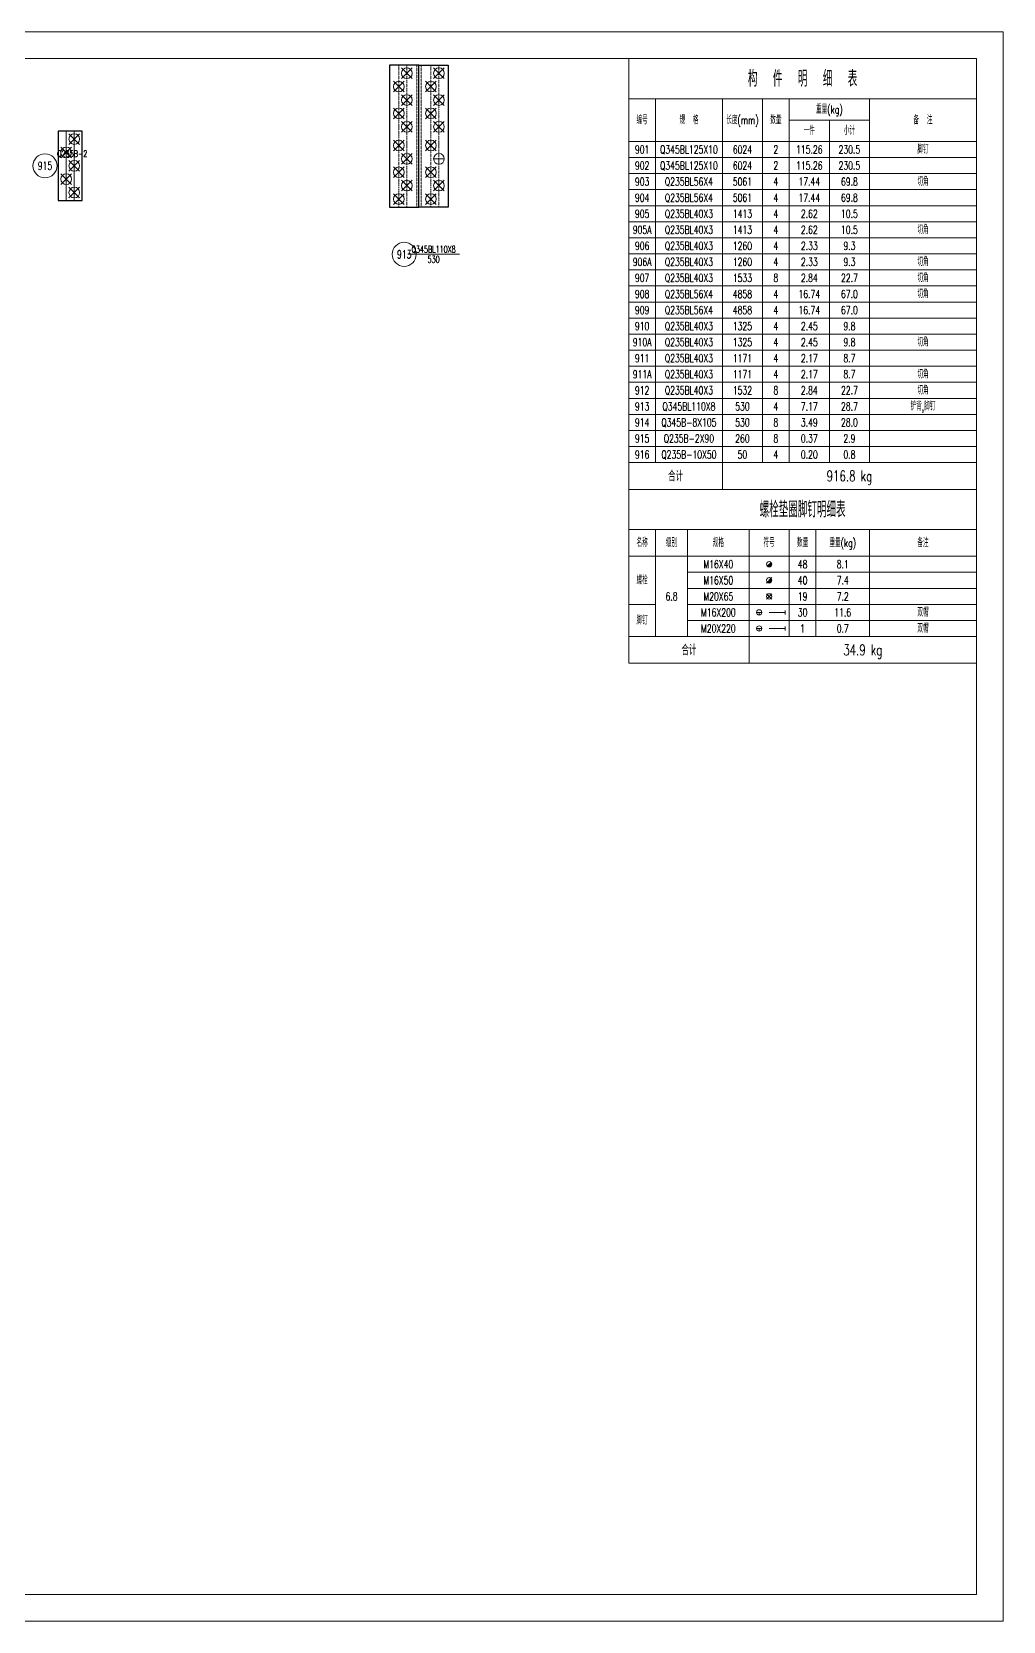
# Model space of a CAD drawing. Extents: x -13400 to 20340, y -61006 to 71674.
# Drawn here: x -3844 to 3420, y -48926 to -37046 of the extents above; entities that cross this region are included whole.
import ezdxf
from ezdxf.enums import TextEntityAlignment as Align

# ---------------------------------------------------------------- set-up
doc = ezdxf.new("R2010")
doc.units = 0
doc.header["$MEASUREMENT"] = 0
doc.linetypes.add('Dash', pattern=[2.75, 2, -0.75])
doc.linetypes.add('DashDot', pattern=[15.6, 9, -3, 0.6, -3])
doc.layers.get('0').update_dxf_attribs({"linetype": 'CONTINUOUS', "lineweight": 25})
doc.styles.get("Standard").update_dxf_attribs({"font": 'simplex.shx', "width": 0.7, "height": 3, "bigfont": 'gbhzfs.shx'})

# ---------------------------------------------------------------- blocks, each defined once
blk = doc.blocks.new('M16X40S')
at = {"color": 3, "linetype": 'Continuous', "lineweight": 13}
blk.add_line((-0.707, -0.707), (0.707, 0.707), dxfattribs=at)
blk.add_circle((0, 0), 1, dxfattribs=at)
for radius in [0.9, 0.8, 0.7, 0.6, 0.5, 0.4, 0.3, 0.2, 0.1]:
    blk.add_arc((0, 0), radius, 225, 45, dxfattribs=at)
blk = doc.blocks.new('M16X50S')
at = {"color": 3, "linetype": 'Continuous', "lineweight": 13}
blk.add_line((-1, -1), (1, 1), dxfattribs=at)
blk.add_circle((0, 0), 1, dxfattribs=at)
for radius in [0.9, 0.8, 0.7, 0.6, 0.5, 0.4, 0.3, 0.2, 0.1]:
    blk.add_arc((0, 0), radius, 225, 45, dxfattribs=at)
blk = doc.blocks.new('M20X65S')
at = {"color": 3, "linetype": 'Continuous', "lineweight": 13}
for p, q in [((-1, -1), (1, 1)), ((-1, 1), (1, -1))]:
    blk.add_line(p, q, dxfattribs=at)
blk.add_circle((0, 0), 1, dxfattribs=at)
blk = doc.blocks.new('StepBoltML')
at = {"color": 3, "linetype": 'Continuous', "lineweight": 13}
for p, q in [((-4.75, 0), (-2.75, 0)), ((-3.75, 0), (-3.75, -1)), ((0, 0), (6, 0)), ((6, -0.75), (6, 0.75))]:
    blk.add_line(p, q, dxfattribs=at)
blk.add_circle((-3.75, 0), 1, dxfattribs=at)
blk = doc.blocks.new('StepBolt')
at = {"color": 3, "linetype": 'Continuous', "lineweight": 13}
for p, q in [((-1, 0), (1, 0)), ((0, 0), (0, -1))]:
    blk.add_line(p, q, dxfattribs=at)
blk.add_circle((0, 0), 1, dxfattribs=at)

msp = doc.modelspace()

# ---------------------------------------------------------------- linework, layer by layer
at = {"color": 7, "linetype": 'Continuous', "lineweight": 18}
for p, q in [((-13400.26316, -37046.00648), (3419.73684, -37046.00648)), ((3419.73684, -48926.00648), (3419.73684, -37046.00648)), ((-12900.26316, -37246.00648), (3219.73684, -37246.00648)), ((3219.73684, -48726.00648), (3219.73684, -37246.00648)), ((-12900.26316, -48726.00648), (3219.73684, -48726.00648)), ((-13400.26316, -48926.00648), (3419.73684, -48926.00648))]:
    msp.add_line(p, q, dxfattribs=at)
at = {"color": 2, "linetype": 'DashDot', "lineweight": 15}
for p, q in [((-1099.52823, -37296.00648), (-1099.68064, -37776.00648)), ((-1039.52823, -37296.00648), (-1039.68064, -37909.33981)), ((-859.52823, -37296.00648), (-859.37582, -37776.00648)), ((-799.52823, -37296.00648), (-799.37582, -37909.33981)), ((-1099.52823, -38356.00648), (-1099.68064, -37742.67314)), ((-859.52823, -38356.00648), (-859.37582, -37742.67314)), ((-1039.52823, -38356.00648), (-1039.68064, -37876.00648)), ((-799.52823, -38356.00648), (-799.37582, -37876.00648))]:
    msp.add_line(p, q, dxfattribs=at)
at = {"color": 1, "linetype": 'Dash', "lineweight": 20}
for p, q in [((-965.52823, -38356.00648), (-965.52823, -37296.00648)), ((-933.52823, -38356.00648), (-933.52823, -37296.00648))]:
    msp.add_line(p, q, dxfattribs=at)
at = {"color": 2, "linetype": 'Continuous', "lineweight": 13}
for p, q in [((-3586.26053, -37787.67314), (-3586.26053, -38307.67314)), ((-3526.26053, -37787.67314), (-3526.26053, -38307.67314))]:
    msp.add_line(p, q, dxfattribs=at)
at = {"color": 7, "linetype": 'Continuous', "lineweight": 13}
msp.add_line((-1032.02823, -38709.33981), (-647.02823, -38709.33981), dxfattribs=at)
at = {"color": 7, "linetype": 'Continuous', "lineweight": 30}
for points in [[(-949.52823, -37296.00648), (-1169.52823, -37296.00648)], [(-1169.52823, -37296.00648), (-1169.52823, -38356.00648)], [(-949.52823, -38356.00648), (-949.52823, -37296.00648)], [(-949.52823, -37296.00648), (-729.52823, -37296.00648)], [(-949.52823, -38356.00648), (-949.52823, -37296.00648)], [(-729.52823, -37296.00648), (-729.52823, -38356.00648)], [(-3466.26053, -37787.67314), (-3646.26053, -37787.67314)], [(-3646.26053, -37787.67314), (-3646.26053, -38307.67314)], [(-3466.26053, -38307.67314), (-3466.26053, -37787.67314)], [(-3646.26053, -38307.67314), (-3466.26053, -38307.67314)], [(-1169.52823, -38356.00648), (-949.52823, -38356.00648)], [(-729.52823, -38356.00648), (-949.52823, -38356.00648)]]:
    msp.add_lwpolyline(points, dxfattribs=at)
at = {"color": 3, "linetype": 'Continuous', "lineweight": 13}
for points in [[(619.73684, -37246.00648), (619.73684, -37546.00648), (3219.73684, -37546.00648), (3219.73684, -37246.00648)], [(619.73684, -37546.00648), (619.73684, -37866.00648), (819.73684, -37866.00648), (819.73684, -37546.00648)], [(819.73684, -37546.00648), (819.73684, -37866.00648), (1319.73684, -37866.00648), (1319.73684, -37546.00648)], [(1319.73684, -37546.00648), (1319.73684, -37866.00648), (1619.73684, -37866.00648), (1619.73684, -37546.00648)], [(1619.73684, -37546.00648), (1619.73684, -37866.00648), (1819.73684, -37866.00648), (1819.73684, -37546.00648)], [(1819.73684, -37546.00648), (1819.73684, -37706.00648), (2419.73684, -37706.00648), (2419.73684, -37546.00648)], [(2419.73684, -37546.00648), (2419.73684, -37866.00648), (3219.73684, -37866.00648), (3219.73684, -37546.00648)], [(1819.73684, -37706.00648), (1819.73684, -37866.00648), (2119.73684, -37866.00648), (2119.73684, -37706.00648)], [(2119.73684, -37706.00648), (2119.73684, -37866.00648), (2419.73684, -37866.00648), (2419.73684, -37706.00648)], [(619.73684, -37866.00648), (619.73684, -37986.00648), (819.73684, -37986.00648), (819.73684, -37866.00648)], [(819.73684, -37866.00648), (819.73684, -37986.00648), (1319.73684, -37986.00648), (1319.73684, -37866.00648)], [(1319.73684, -37866.00648), (1319.73684, -37986.00648), (1619.73684, -37986.00648), (1619.73684, -37866.00648)], [(1619.73684, -37866.00648), (1619.73684, -37986.00648), (1819.73684, -37986.00648), (1819.73684, -37866.00648)], [(1819.73684, -37866.00648), (1819.73684, -37986.00648), (2119.73684, -37986.00648), (2119.73684, -37866.00648)], [(2119.73684, -37866.00648), (2119.73684, -37986.00648), (2419.73684, -37986.00648), (2419.73684, -37866.00648)], [(2419.73684, -37866.00648), (2419.73684, -37986.00648), (3219.73684, -37986.00648), (3219.73684, -37866.00648)], [(619.73684, -37986.00648), (619.73684, -38106.00648), (819.73684, -38106.00648), (819.73684, -37986.00648)], [(819.73684, -37986.00648), (819.73684, -38106.00648), (1319.73684, -38106.00648), (1319.73684, -37986.00648)], [(1319.73684, -37986.00648), (1319.73684, -38106.00648), (1619.73684, -38106.00648), (1619.73684, -37986.00648)], [(1619.73684, -37986.00648), (1619.73684, -38106.00648), (1819.73684, -38106.00648), (1819.73684, -37986.00648)], [(1819.73684, -37986.00648), (1819.73684, -38106.00648), (2119.73684, -38106.00648), (2119.73684, -37986.00648)], [(2119.73684, -37986.00648), (2119.73684, -38106.00648), (2419.73684, -38106.00648), (2419.73684, -37986.00648)], [(2419.73684, -37986.00648), (2419.73684, -38106.00648), (3219.73684, -38106.00648), (3219.73684, -37986.00648)], [(619.73684, -38106.00648), (619.73684, -38226.00648), (819.73684, -38226.00648), (819.73684, -38106.00648)], [(819.73684, -38106.00648), (819.73684, -38226.00648), (1319.73684, -38226.00648), (1319.73684, -38106.00648)], [(1319.73684, -38106.00648), (1319.73684, -38226.00648), (1619.73684, -38226.00648), (1619.73684, -38106.00648)], [(1619.73684, -38106.00648), (1619.73684, -38226.00648), (1819.73684, -38226.00648), (1819.73684, -38106.00648)], [(1819.73684, -38106.00648), (1819.73684, -38226.00648), (2119.73684, -38226.00648), (2119.73684, -38106.00648)], [(2119.73684, -38106.00648), (2119.73684, -38226.00648), (2419.73684, -38226.00648), (2419.73684, -38106.00648)], [(2419.73684, -38106.00648), (2419.73684, -38226.00648), (3219.73684, -38226.00648), (3219.73684, -38106.00648)], [(619.73684, -38226.00648), (619.73684, -38346.00648), (819.73684, -38346.00648), (819.73684, -38226.00648)], [(819.73684, -38226.00648), (819.73684, -38346.00648), (1319.73684, -38346.00648), (1319.73684, -38226.00648)], [(1319.73684, -38226.00648), (1319.73684, -38346.00648), (1619.73684, -38346.00648), (1619.73684, -38226.00648)], [(1619.73684, -38226.00648), (1619.73684, -38346.00648), (1819.73684, -38346.00648), (1819.73684, -38226.00648)], [(1819.73684, -38226.00648), (1819.73684, -38346.00648), (2119.73684, -38346.00648), (2119.73684, -38226.00648)], [(2119.73684, -38226.00648), (2119.73684, -38346.00648), (2419.73684, -38346.00648), (2419.73684, -38226.00648)], [(2419.73684, -38226.00648), (2419.73684, -38346.00648), (3219.73684, -38346.00648), (3219.73684, -38226.00648)], [(619.73684, -38346.00648), (619.73684, -38466.00648), (819.73684, -38466.00648), (819.73684, -38346.00648)], [(819.73684, -38346.00648), (819.73684, -38466.00648), (1319.73684, -38466.00648), (1319.73684, -38346.00648)], [(1319.73684, -38346.00648), (1319.73684, -38466.00648), (1619.73684, -38466.00648), (1619.73684, -38346.00648)], [(1619.73684, -38346.00648), (1619.73684, -38466.00648), (1819.73684, -38466.00648), (1819.73684, -38346.00648)], [(1819.73684, -38346.00648), (1819.73684, -38466.00648), (2119.73684, -38466.00648), (2119.73684, -38346.00648)], [(2119.73684, -38346.00648), (2119.73684, -38466.00648), (2419.73684, -38466.00648), (2419.73684, -38346.00648)], [(2419.73684, -38346.00648), (2419.73684, -38466.00648), (3219.73684, -38466.00648), (3219.73684, -38346.00648)], [(619.73684, -38466.00648), (619.73684, -38586.00648), (819.73684, -38586.00648), (819.73684, -38466.00648)], [(819.73684, -38466.00648), (819.73684, -38586.00648), (1319.73684, -38586.00648), (1319.73684, -38466.00648)], [(1319.73684, -38466.00648), (1319.73684, -38586.00648), (1619.73684, -38586.00648), (1619.73684, -38466.00648)], [(1619.73684, -38466.00648), (1619.73684, -38586.00648), (1819.73684, -38586.00648), (1819.73684, -38466.00648)], [(1819.73684, -38466.00648), (1819.73684, -38586.00648), (2119.73684, -38586.00648), (2119.73684, -38466.00648)], [(2119.73684, -38466.00648), (2119.73684, -38586.00648), (2419.73684, -38586.00648), (2419.73684, -38466.00648)], [(2419.73684, -38466.00648), (2419.73684, -38586.00648), (3219.73684, -38586.00648), (3219.73684, -38466.00648)], [(619.73684, -38586.00648), (619.73684, -38706.00648), (819.73684, -38706.00648), (819.73684, -38586.00648)], [(819.73684, -38586.00648), (819.73684, -38706.00648), (1319.73684, -38706.00648), (1319.73684, -38586.00648)], [(1319.73684, -38586.00648), (1319.73684, -38706.00648), (1619.73684, -38706.00648), (1619.73684, -38586.00648)], [(1619.73684, -38586.00648), (1619.73684, -38706.00648), (1819.73684, -38706.00648), (1819.73684, -38586.00648)], [(1819.73684, -38586.00648), (1819.73684, -38706.00648), (2119.73684, -38706.00648), (2119.73684, -38586.00648)], [(2119.73684, -38586.00648), (2119.73684, -38706.00648), (2419.73684, -38706.00648), (2419.73684, -38586.00648)], [(2419.73684, -38586.00648), (2419.73684, -38706.00648), (3219.73684, -38706.00648), (3219.73684, -38586.00648)], [(619.73684, -38706.00648), (619.73684, -38826.00648), (819.73684, -38826.00648), (819.73684, -38706.00648)], [(819.73684, -38706.00648), (819.73684, -38826.00648), (1319.73684, -38826.00648), (1319.73684, -38706.00648)], [(1319.73684, -38706.00648), (1319.73684, -38826.00648), (1619.73684, -38826.00648), (1619.73684, -38706.00648)], [(1619.73684, -38706.00648), (1619.73684, -38826.00648), (1819.73684, -38826.00648), (1819.73684, -38706.00648)], [(1819.73684, -38706.00648), (1819.73684, -38826.00648), (2119.73684, -38826.00648), (2119.73684, -38706.00648)], [(2119.73684, -38706.00648), (2119.73684, -38826.00648), (2419.73684, -38826.00648), (2419.73684, -38706.00648)], [(2419.73684, -38706.00648), (2419.73684, -38826.00648), (3219.73684, -38826.00648), (3219.73684, -38706.00648)], [(619.73684, -38826.00648), (619.73684, -38946.00648), (819.73684, -38946.00648), (819.73684, -38826.00648)], [(819.73684, -38826.00648), (819.73684, -38946.00648), (1319.73684, -38946.00648), (1319.73684, -38826.00648)], [(1319.73684, -38826.00648), (1319.73684, -38946.00648), (1619.73684, -38946.00648), (1619.73684, -38826.00648)], [(1619.73684, -38826.00648), (1619.73684, -38946.00648), (1819.73684, -38946.00648), (1819.73684, -38826.00648)], [(1819.73684, -38826.00648), (1819.73684, -38946.00648), (2119.73684, -38946.00648), (2119.73684, -38826.00648)], [(2119.73684, -38826.00648), (2119.73684, -38946.00648), (2419.73684, -38946.00648), (2419.73684, -38826.00648)], [(2419.73684, -38826.00648), (2419.73684, -38946.00648), (3219.73684, -38946.00648), (3219.73684, -38826.00648)], [(619.73684, -38946.00648), (619.73684, -39066.00648), (819.73684, -39066.00648), (819.73684, -38946.00648)], [(819.73684, -38946.00648), (819.73684, -39066.00648), (1319.73684, -39066.00648), (1319.73684, -38946.00648)], [(1319.73684, -38946.00648), (1319.73684, -39066.00648), (1619.73684, -39066.00648), (1619.73684, -38946.00648)], [(1619.73684, -38946.00648), (1619.73684, -39066.00648), (1819.73684, -39066.00648), (1819.73684, -38946.00648)], [(1819.73684, -38946.00648), (1819.73684, -39066.00648), (2119.73684, -39066.00648), (2119.73684, -38946.00648)], [(2119.73684, -38946.00648), (2119.73684, -39066.00648), (2419.73684, -39066.00648), (2419.73684, -38946.00648)], [(2419.73684, -38946.00648), (2419.73684, -39066.00648), (3219.73684, -39066.00648), (3219.73684, -38946.00648)], [(619.73684, -39066.00648), (619.73684, -39186.00648), (819.73684, -39186.00648), (819.73684, -39066.00648)], [(819.73684, -39066.00648), (819.73684, -39186.00648), (1319.73684, -39186.00648), (1319.73684, -39066.00648)], [(1319.73684, -39066.00648), (1319.73684, -39186.00648), (1619.73684, -39186.00648), (1619.73684, -39066.00648)], [(1619.73684, -39066.00648), (1619.73684, -39186.00648), (1819.73684, -39186.00648), (1819.73684, -39066.00648)], [(1819.73684, -39066.00648), (1819.73684, -39186.00648), (2119.73684, -39186.00648), (2119.73684, -39066.00648)], [(2119.73684, -39066.00648), (2119.73684, -39186.00648), (2419.73684, -39186.00648), (2419.73684, -39066.00648)], [(2419.73684, -39066.00648), (2419.73684, -39186.00648), (3219.73684, -39186.00648), (3219.73684, -39066.00648)], [(619.73684, -39186.00648), (619.73684, -39306.00648), (819.73684, -39306.00648), (819.73684, -39186.00648)], [(819.73684, -39186.00648), (819.73684, -39306.00648), (1319.73684, -39306.00648), (1319.73684, -39186.00648)], [(1319.73684, -39186.00648), (1319.73684, -39306.00648), (1619.73684, -39306.00648), (1619.73684, -39186.00648)], [(1619.73684, -39186.00648), (1619.73684, -39306.00648), (1819.73684, -39306.00648), (1819.73684, -39186.00648)], [(1819.73684, -39186.00648), (1819.73684, -39306.00648), (2119.73684, -39306.00648), (2119.73684, -39186.00648)], [(2119.73684, -39186.00648), (2119.73684, -39306.00648), (2419.73684, -39306.00648), (2419.73684, -39186.00648)], [(2419.73684, -39186.00648), (2419.73684, -39306.00648), (3219.73684, -39306.00648), (3219.73684, -39186.00648)], [(619.73684, -39306.00648), (619.73684, -39426.00648), (819.73684, -39426.00648), (819.73684, -39306.00648)], [(819.73684, -39306.00648), (819.73684, -39426.00648), (1319.73684, -39426.00648), (1319.73684, -39306.00648)], [(1319.73684, -39306.00648), (1319.73684, -39426.00648), (1619.73684, -39426.00648), (1619.73684, -39306.00648)], [(1619.73684, -39306.00648), (1619.73684, -39426.00648), (1819.73684, -39426.00648), (1819.73684, -39306.00648)], [(1819.73684, -39306.00648), (1819.73684, -39426.00648), (2119.73684, -39426.00648), (2119.73684, -39306.00648)], [(2119.73684, -39306.00648), (2119.73684, -39426.00648), (2419.73684, -39426.00648), (2419.73684, -39306.00648)], [(2419.73684, -39306.00648), (2419.73684, -39426.00648), (3219.73684, -39426.00648), (3219.73684, -39306.00648)], [(619.73684, -39426.00648), (619.73684, -39546.00648), (819.73684, -39546.00648), (819.73684, -39426.00648)], [(819.73684, -39426.00648), (819.73684, -39546.00648), (1319.73684, -39546.00648), (1319.73684, -39426.00648)], [(1319.73684, -39426.00648), (1319.73684, -39546.00648), (1619.73684, -39546.00648), (1619.73684, -39426.00648)], [(1619.73684, -39426.00648), (1619.73684, -39546.00648), (1819.73684, -39546.00648), (1819.73684, -39426.00648)], [(1819.73684, -39426.00648), (1819.73684, -39546.00648), (2119.73684, -39546.00648), (2119.73684, -39426.00648)], [(2119.73684, -39426.00648), (2119.73684, -39546.00648), (2419.73684, -39546.00648), (2419.73684, -39426.00648)], [(2419.73684, -39426.00648), (2419.73684, -39546.00648), (3219.73684, -39546.00648), (3219.73684, -39426.00648)], [(619.73684, -39546.00648), (619.73684, -39666.00648), (819.73684, -39666.00648), (819.73684, -39546.00648)], [(819.73684, -39546.00648), (819.73684, -39666.00648), (1319.73684, -39666.00648), (1319.73684, -39546.00648)], [(1319.73684, -39546.00648), (1319.73684, -39666.00648), (1619.73684, -39666.00648), (1619.73684, -39546.00648)], [(1619.73684, -39546.00648), (1619.73684, -39666.00648), (1819.73684, -39666.00648), (1819.73684, -39546.00648)], [(1819.73684, -39546.00648), (1819.73684, -39666.00648), (2119.73684, -39666.00648), (2119.73684, -39546.00648)], [(2119.73684, -39546.00648), (2119.73684, -39666.00648), (2419.73684, -39666.00648), (2419.73684, -39546.00648)], [(2419.73684, -39546.00648), (2419.73684, -39666.00648), (3219.73684, -39666.00648), (3219.73684, -39546.00648)], [(619.73684, -39666.00648), (619.73684, -39786.00648), (819.73684, -39786.00648), (819.73684, -39666.00648)], [(819.73684, -39666.00648), (819.73684, -39786.00648), (1319.73684, -39786.00648), (1319.73684, -39666.00648)], [(1319.73684, -39666.00648), (1319.73684, -39786.00648), (1619.73684, -39786.00648), (1619.73684, -39666.00648)], [(1619.73684, -39666.00648), (1619.73684, -39786.00648), (1819.73684, -39786.00648), (1819.73684, -39666.00648)], [(1819.73684, -39666.00648), (1819.73684, -39786.00648), (2119.73684, -39786.00648), (2119.73684, -39666.00648)], [(2119.73684, -39666.00648), (2119.73684, -39786.00648), (2419.73684, -39786.00648), (2419.73684, -39666.00648)], [(2419.73684, -39666.00648), (2419.73684, -39786.00648), (3219.73684, -39786.00648), (3219.73684, -39666.00648)], [(619.73684, -39786.00648), (619.73684, -39906.00648), (819.73684, -39906.00648), (819.73684, -39786.00648)], [(819.73684, -39786.00648), (819.73684, -39906.00648), (1319.73684, -39906.00648), (1319.73684, -39786.00648)], [(1319.73684, -39786.00648), (1319.73684, -39906.00648), (1619.73684, -39906.00648), (1619.73684, -39786.00648)], [(1619.73684, -39786.00648), (1619.73684, -39906.00648), (1819.73684, -39906.00648), (1819.73684, -39786.00648)], [(1819.73684, -39786.00648), (1819.73684, -39906.00648), (2119.73684, -39906.00648), (2119.73684, -39786.00648)], [(2119.73684, -39786.00648), (2119.73684, -39906.00648), (2419.73684, -39906.00648), (2419.73684, -39786.00648)], [(2419.73684, -39786.00648), (2419.73684, -39906.00648), (3219.73684, -39906.00648), (3219.73684, -39786.00648)], [(619.73684, -39906.00648), (619.73684, -40026.00648), (819.73684, -40026.00648), (819.73684, -39906.00648)], [(819.73684, -39906.00648), (819.73684, -40026.00648), (1319.73684, -40026.00648), (1319.73684, -39906.00648)], [(1319.73684, -39906.00648), (1319.73684, -40026.00648), (1619.73684, -40026.00648), (1619.73684, -39906.00648)], [(1619.73684, -39906.00648), (1619.73684, -40026.00648), (1819.73684, -40026.00648), (1819.73684, -39906.00648)], [(1819.73684, -39906.00648), (1819.73684, -40026.00648), (2119.73684, -40026.00648), (2119.73684, -39906.00648)], [(2119.73684, -39906.00648), (2119.73684, -40026.00648), (2419.73684, -40026.00648), (2419.73684, -39906.00648)], [(2419.73684, -39906.00648), (2419.73684, -40026.00648), (3219.73684, -40026.00648), (3219.73684, -39906.00648)], [(619.73684, -40026.00648), (619.73684, -40146.00648), (819.73684, -40146.00648), (819.73684, -40026.00648)], [(819.73684, -40026.00648), (819.73684, -40146.00648), (1319.73684, -40146.00648), (1319.73684, -40026.00648)], [(1319.73684, -40026.00648), (1319.73684, -40146.00648), (1619.73684, -40146.00648), (1619.73684, -40026.00648)], [(1619.73684, -40026.00648), (1619.73684, -40146.00648), (1819.73684, -40146.00648), (1819.73684, -40026.00648)], [(1819.73684, -40026.00648), (1819.73684, -40146.00648), (2119.73684, -40146.00648), (2119.73684, -40026.00648)], [(2119.73684, -40026.00648), (2119.73684, -40146.00648), (2419.73684, -40146.00648), (2419.73684, -40026.00648)], [(2419.73684, -40026.00648), (2419.73684, -40146.00648), (3219.73684, -40146.00648), (3219.73684, -40026.00648)], [(619.73684, -40146.00648), (619.73684, -40266.00648), (819.73684, -40266.00648), (819.73684, -40146.00648)], [(819.73684, -40146.00648), (819.73684, -40266.00648), (1319.73684, -40266.00648), (1319.73684, -40146.00648)], [(1319.73684, -40146.00648), (1319.73684, -40266.00648), (1619.73684, -40266.00648), (1619.73684, -40146.00648)], [(1619.73684, -40146.00648), (1619.73684, -40266.00648), (1819.73684, -40266.00648), (1819.73684, -40146.00648)], [(1819.73684, -40146.00648), (1819.73684, -40266.00648), (2119.73684, -40266.00648), (2119.73684, -40146.00648)], [(2119.73684, -40146.00648), (2119.73684, -40266.00648), (2419.73684, -40266.00648), (2419.73684, -40146.00648)], [(2419.73684, -40146.00648), (2419.73684, -40266.00648), (3219.73684, -40266.00648), (3219.73684, -40146.00648)], [(619.73684, -40266.00648), (619.73684, -40466.00648), (1319.73684, -40466.00648), (1319.73684, -40266.00648)], [(1319.73684, -40266.00648), (1319.73684, -40466.00648), (3219.73684, -40466.00648), (3219.73684, -40266.00648)], [(619.73684, -40466.00648), (619.73684, -40766.00648), (3219.73684, -40766.00648), (3219.73684, -40466.00648)], [(619.73684, -40766.00648), (619.73684, -40966.00648), (819.73684, -40966.00648), (819.73684, -40766.00648)], [(819.73684, -40766.00648), (819.73684, -40966.00648), (1059.73684, -40966.00648), (1059.73684, -40766.00648)], [(1059.73684, -40766.00648), (1059.73684, -40966.00648), (1519.73684, -40966.00648), (1519.73684, -40766.00648)], [(1519.73684, -40766.00648), (1519.73684, -40966.00648), (1819.73684, -40966.00648), (1819.73684, -40766.00648)], [(1819.73684, -40766.00648), (1819.73684, -40966.00648), (2019.73684, -40966.00648), (2019.73684, -40766.00648)], [(2019.73684, -40766.00648), (2019.73684, -40966.00648), (2419.73684, -40966.00648), (2419.73684, -40766.00648)], [(2419.73684, -40766.00648), (2419.73684, -40966.00648), (3219.73684, -40966.00648), (3219.73684, -40766.00648)], [(619.73684, -40966.00648), (619.73684, -41326.00648), (819.73684, -41326.00648), (819.73684, -40966.00648)], [(819.73684, -40966.00648), (819.73684, -41566.00648), (1059.73684, -41566.00648), (1059.73684, -40966.00648)], [(1059.73684, -40966.00648), (1059.73684, -41086.00648), (1519.73684, -41086.00648), (1519.73684, -40966.00648)], [(1519.73684, -40966.00648), (1519.73684, -41086.00648), (1819.73684, -41086.00648), (1819.73684, -40966.00648)], [(1819.73684, -40966.00648), (1819.73684, -41086.00648), (2019.73684, -41086.00648), (2019.73684, -40966.00648)], [(2019.73684, -40966.00648), (2019.73684, -41086.00648), (2419.73684, -41086.00648), (2419.73684, -40966.00648)], [(2419.73684, -40966.00648), (2419.73684, -41086.00648), (3219.73684, -41086.00648), (3219.73684, -40966.00648)], [(1059.73684, -41086.00648), (1059.73684, -41206.00648), (1519.73684, -41206.00648), (1519.73684, -41086.00648)], [(1519.73684, -41086.00648), (1519.73684, -41206.00648), (1819.73684, -41206.00648), (1819.73684, -41086.00648)], [(1819.73684, -41086.00648), (1819.73684, -41206.00648), (2019.73684, -41206.00648), (2019.73684, -41086.00648)], [(2019.73684, -41086.00648), (2019.73684, -41206.00648), (2419.73684, -41206.00648), (2419.73684, -41086.00648)], [(2419.73684, -41086.00648), (2419.73684, -41206.00648), (3219.73684, -41206.00648), (3219.73684, -41086.00648)], [(1059.73684, -41206.00648), (1059.73684, -41326.00648), (1519.73684, -41326.00648), (1519.73684, -41206.00648)], [(1519.73684, -41206.00648), (1519.73684, -41326.00648), (1819.73684, -41326.00648), (1819.73684, -41206.00648)], [(1819.73684, -41206.00648), (1819.73684, -41326.00648), (2019.73684, -41326.00648), (2019.73684, -41206.00648)], [(2019.73684, -41206.00648), (2019.73684, -41326.00648), (2419.73684, -41326.00648), (2419.73684, -41206.00648)], [(2419.73684, -41206.00648), (2419.73684, -41326.00648), (3219.73684, -41326.00648), (3219.73684, -41206.00648)], [(619.73684, -41326.00648), (619.73684, -41566.00648), (819.73684, -41566.00648), (819.73684, -41326.00648)], [(1059.73684, -41326.00648), (1059.73684, -41446.00648), (1519.73684, -41446.00648), (1519.73684, -41326.00648)], [(1519.73684, -41326.00648), (1519.73684, -41446.00648), (1819.73684, -41446.00648), (1819.73684, -41326.00648)], [(1819.73684, -41326.00648), (1819.73684, -41446.00648), (2019.73684, -41446.00648), (2019.73684, -41326.00648)], [(2019.73684, -41326.00648), (2019.73684, -41446.00648), (2419.73684, -41446.00648), (2419.73684, -41326.00648)], [(2419.73684, -41326.00648), (2419.73684, -41446.00648), (3219.73684, -41446.00648), (3219.73684, -41326.00648)], [(1059.73684, -41446.00648), (1059.73684, -41566.00648), (1519.73684, -41566.00648), (1519.73684, -41446.00648)], [(1519.73684, -41446.00648), (1519.73684, -41566.00648), (1819.73684, -41566.00648), (1819.73684, -41446.00648)], [(1819.73684, -41446.00648), (1819.73684, -41566.00648), (2019.73684, -41566.00648), (2019.73684, -41446.00648)], [(2019.73684, -41446.00648), (2019.73684, -41566.00648), (2419.73684, -41566.00648), (2419.73684, -41446.00648)], [(2419.73684, -41446.00648), (2419.73684, -41566.00648), (3219.73684, -41566.00648), (3219.73684, -41446.00648)], [(619.73684, -41566.00648), (619.73684, -41766.00648), (1519.73684, -41766.00648), (1519.73684, -41566.00648)], [(1519.73684, -41566.00648), (1519.73684, -41766.00648), (3219.73684, -41766.00648), (3219.73684, -41566.00648)]]:
    msp.add_lwpolyline(points, close=True, dxfattribs=at)
at = {"color": 7, "linetype": 'Continuous', "lineweight": 13}
for centre in [(-3745.26053, -38047.67314), (-1059.52823, -38709.33981)]:
    msp.add_circle(centre, 90, dxfattribs=at)

# ---------------------------------------------------------------- block references
at = {"color": 3, "linetype": 'Continuous', "lineweight": 13}
for name, p, xscale, yscale, zscale in [('M20X65S', (-1099.64254, -37456.00648), 40.0000000000091, 40.0000000000091, 40.0000000000091), ('M20X65S', (-1039.64254, -37356.00648), 40.0000000000091, 40.0000000000091, 40.0000000000091), ('M20X65S', (-859.41393, -37456.00648), 40.0000000000091, 40.0000000000091, 40.0000000000091), ('M20X65S', (-799.41393, -37356.00648), 40.0000000000091, 40.0000000000091, 40.0000000000091), ('M20X65S', (-1039.64254, -37556.00648), 40.0000000000091, 40.0000000000091, 40.0000000000091), ('M20X65S', (-799.41393, -37556.00648), 40.0000000000091, 40.0000000000091, 40.0000000000091), ('M20X65S', (-1099.64254, -37656.00648), 40.0000000000091, 40.0000000000091, 40.0000000000091), ('M20X65S', (-859.41393, -37656.00648), 40.0000000000091, 40.0000000000091, 40.0000000000091), ('M20X65S', (-1039.64254, -37756.00648), 40.0000000000091, 40.0000000000091, 40.0000000000091), ('M20X65S', (-799.41393, -37756.00648), 40.0000000000091, 40.0000000000091, 40.0000000000091), ('M20X65S', (-3526.26053, -37847.67314), 40.0000000000091, 40.0000000000091, 40.0000000000091), ('M20X65S', (-1099.64254, -37896.00648), 40.0000000000091, 40.0000000000091, 40.0000000000091), ('M20X65S', (-859.41393, -37896.00648), 40.0000000000091, 40.0000000000091, 40.0000000000091), ('M20X65S', (-3586.26053, -37947.67314), 40.0000000000091, 40.0000000000091, 40.0000000000091), ('M20X65S', (-3526.26053, -38047.67314), 40.0000000000091, 40.0000000000091, 40.0000000000091), ('M20X65S', (-1039.64254, -37996.00648), 40.0000000000091, 40.0000000000091, 40.0000000000091), ('StepBolt', (-799.41393, -37996.00648), 40.0000000000091, 40.0000000000091, 40.0000000000091), ('M20X65S', (-3586.26053, -38147.67314), 40.0000000000091, 40.0000000000091, 40.0000000000091), ('M20X65S', (-1099.64254, -38096.00648), 40.0000000000091, 40.0000000000091, 40.0000000000091), ('M20X65S', (-859.41393, -38096.00648), 40.0000000000091, 40.0000000000091, 40.0000000000091), ('M20X65S', (-3526.26053, -38247.67314), 40.0000000000091, 40.0000000000091, 40.0000000000091), ('M20X65S', (-1039.64254, -38196.00648), 40.0000000000091, 40.0000000000091, 40.0000000000091), ('M20X65S', (-799.41393, -38196.00648), 40.0000000000091, 40.0000000000091, 40.0000000000091), ('M20X65S', (-1099.64254, -38296.00648), 40.0000000000091, 40.0000000000091, 40.0000000000091), ('M20X65S', (-859.41393, -38296.00648), 40.0000000000091, 40.0000000000091, 40.0000000000091), ('M16X40S', (1669.73684, -41026.00648), 20, 20, 20), ('M16X50S', (1669.73684, -41146.00648), 20, 20, 20), ('M20X65S', (1669.73684, -41266.00648), 20, 20, 20), ('StepBoltML', (1669.73684, -41386.00648), 20, 20, 20), ('StepBoltML', (1669.73684, -41506.00648), 20, 20, 20)]:
    msp.add_blockref(name, p, dxfattribs=dict(at, xscale=xscale, yscale=yscale, zscale=zscale))

# ---------------------------------------------------------------- texts
at = {"color": 3, "linetype": 'Continuous', "lineweight": 13, "width": 0.7}
for s, height, p in [('构  件  明  细  表', 120, (1919.73684, -37396.00648)), ('重量(kg)', 60, (2119.73684, -37626.00648)), ('编号', 60, (719.73684, -37706.00648)), ('规  格', 60, (1069.73684, -37706.00648)), ('长度(mm)', 60, (1469.73684, -37706.00648)), ('数量', 60, (1719.73684, -37706.00648)), ('一件', 60, (1969.73684, -37786.00648)), ('小计', 60, (2269.73684, -37786.00648)), ('备  注', 60, (2819.73684, -37706.00648)), ('901', 60, (719.73684, -37926.00648)), ('Q345BL125X10', 60, (1069.73684, -37926.00648)), ('6024', 60, (1469.73684, -37926.00648)), ('2', 60, (1719.73684, -37926.00648)), ('115.26', 60, (1969.73684, -37926.00648)), ('230.5', 60, (2269.73684, -37926.00648)), ('脚钉', 60, (2819.73684, -37926.00648)), ('902', 60, (719.73684, -38046.00648)), ('Q345BL125X10', 60, (1069.73684, -38046.00648)), ('6024', 60, (1469.73684, -38046.00648)), ('2', 60, (1719.73684, -38046.00648)), ('115.26', 60, (1969.73684, -38046.00648)), ('230.5', 60, (2269.73684, -38046.00648)), ('切角', 60, (2819.73684, -38166.00648)), ('903', 60, (719.73684, -38166.00648)), ('Q235BL56X4', 60, (1069.73684, -38166.00648)), ('5061', 60, (1469.73684, -38166.00648)), ('4', 60, (1719.73684, -38166.00648)), ('17.44', 60, (1969.73684, -38166.00648)), ('69.8', 60, (2269.73684, -38166.00648)), ('904', 60, (719.73684, -38286.00648)), ('Q235BL56X4', 60, (1069.73684, -38286.00648)), ('5061', 60, (1469.73684, -38286.00648)), ('4', 60, (1719.73684, -38286.00648)), ('17.44', 60, (1969.73684, -38286.00648)), ('69.8', 60, (2269.73684, -38286.00648)), ('905', 60, (719.73684, -38406.00648)), ('Q235BL40X3', 60, (1069.73684, -38406.00648)), ('1413', 60, (1469.73684, -38406.00648)), ('4', 60, (1719.73684, -38406.00648)), ('2.62', 60, (1969.73684, -38406.00648)), ('10.5', 60, (2269.73684, -38406.00648)), ('切角', 60, (2819.73684, -38526.00648)), ('905A', 60, (719.73684, -38526.00648)), ('Q235BL40X3', 60, (1069.73684, -38526.00648)), ('1413', 60, (1469.73684, -38526.00648)), ('4', 60, (1719.73684, -38526.00648)), ('2.62', 60, (1969.73684, -38526.00648)), ('10.5', 60, (2269.73684, -38526.00648)), ('906', 60, (719.73684, -38646.00648)), ('Q235BL40X3', 60, (1069.73684, -38646.00648)), ('1260', 60, (1469.73684, -38646.00648)), ('4', 60, (1719.73684, -38646.00648)), ('2.33', 60, (1969.73684, -38646.00648)), ('9.3', 60, (2269.73684, -38646.00648)), ('906A', 60, (719.73684, -38766.00648)), ('Q235BL40X3', 60, (1069.73684, -38766.00648)), ('1260', 60, (1469.73684, -38766.00648)), ('4', 60, (1719.73684, -38766.00648)), ('2.33', 60, (1969.73684, -38766.00648)), ('9.3', 60, (2269.73684, -38766.00648)), ('切角', 60, (2819.73684, -38766.00648)), ('907', 60, (719.73684, -38886.00648)), ('Q235BL40X3', 60, (1069.73684, -38886.00648)), ('1533', 60, (1469.73684, -38886.00648)), ('8', 60, (1719.73684, -38886.00648)), ('2.84', 60, (1969.73684, -38886.00648)), ('22.7', 60, (2269.73684, -38886.00648)), ('切角', 60, (2819.73684, -38886.00648)), ('908', 60, (719.73684, -39006.00648)), ('Q235BL56X4', 60, (1069.73684, -39006.00648)), ('4858', 60, (1469.73684, -39006.00648)), ('4', 60, (1719.73684, -39006.00648)), ('16.74', 60, (1969.73684, -39006.00648)), ('67.0', 60, (2269.73684, -39006.00648)), ('切角', 60, (2819.73684, -39006.00648)), ('909', 60, (719.73684, -39126.00648)), ('Q235BL56X4', 60, (1069.73684, -39126.00648)), ('4858', 60, (1469.73684, -39126.00648)), ('4', 60, (1719.73684, -39126.00648)), ('16.74', 60, (1969.73684, -39126.00648)), ('67.0', 60, (2269.73684, -39126.00648)), ('910', 60, (719.73684, -39246.00648)), ('Q235BL40X3', 60, (1069.73684, -39246.00648)), ('1325', 60, (1469.73684, -39246.00648)), ('4', 60, (1719.73684, -39246.00648)), ('2.45', 60, (1969.73684, -39246.00648)), ('9.8', 60, (2269.73684, -39246.00648)), ('910A', 60, (719.73684, -39366.00648)), ('Q235BL40X3', 60, (1069.73684, -39366.00648)), ('1325', 60, (1469.73684, -39366.00648)), ('4', 60, (1719.73684, -39366.00648)), ('2.45', 60, (1969.73684, -39366.00648)), ('9.8', 60, (2269.73684, -39366.00648)), ('切角', 60, (2819.73684, -39366.00648)), ('911', 60, (719.73684, -39486.00648)), ('Q235BL40X3', 60, (1069.73684, -39486.00648)), ('1171', 60, (1469.73684, -39486.00648)), ('4', 60, (1719.73684, -39486.00648)), ('2.17', 60, (1969.73684, -39486.00648)), ('8.7', 60, (2269.73684, -39486.00648)), ('911A', 60, (719.73684, -39606.00648)), ('Q235BL40X3', 60, (1069.73684, -39606.00648)), ('1171', 60, (1469.73684, -39606.00648)), ('4', 60, (1719.73684, -39606.00648)), ('2.17', 60, (1969.73684, -39606.00648)), ('8.7', 60, (2269.73684, -39606.00648)), ('切角', 60, (2819.73684, -39606.00648)), ('912', 60, (719.73684, -39726.00648)), ('Q235BL40X3', 60, (1069.73684, -39726.00648)), ('1532', 60, (1469.73684, -39726.00648)), ('8', 60, (1719.73684, -39726.00648)), ('2.84', 60, (1969.73684, -39726.00648)), ('22.7', 60, (2269.73684, -39726.00648)), ('切角', 60, (2819.73684, -39726.00648)), ('913', 60, (719.73684, -39846.00648)), ('Q345BL110X8', 60, (1069.73684, -39846.00648)), ('530', 60, (1469.73684, -39846.00648)), ('4', 60, (1719.73684, -39846.00648)), ('7.17', 60, (1969.73684, -39846.00648)), ('28.7', 60, (2269.73684, -39846.00648)), ('铲背,脚钉', 60, (2819.73684, -39846.00648)), ('914', 60, (719.73684, -39966.00648)), ('Q345B-8X105', 60, (1069.73684, -39966.00648)), ('530', 60, (1469.73684, -39966.00648)), ('8', 60, (1719.73684, -39966.00648)), ('3.49', 60, (1969.73684, -39966.00648)), ('28.0', 60, (2269.73684, -39966.00648)), ('915', 60, (719.73684, -40086.00648)), ('Q235B-2X90', 60, (1069.73684, -40086.00648)), ('260', 60, (1469.73684, -40086.00648)), ('8', 60, (1719.73684, -40086.00648)), ('0.37', 60, (1969.73684, -40086.00648)), ('2.9', 60, (2269.73684, -40086.00648)), ('916', 60, (719.73684, -40206.00648)), ('Q235B-10X50', 60, (1069.73684, -40206.00648)), ('50', 60, (1469.73684, -40206.00648)), ('4', 60, (1719.73684, -40206.00648)), ('0.20', 60, (1969.73684, -40206.00648)), ('0.8', 60, (2269.73684, -40206.00648)), ('合计', 80, (969.73684, -40366.00648)), ('916.8 kg', 80, (2269.73684, -40366.00648)), ('螺栓垫圈脚钉明细表', 120, (1919.73684, -40616.00648)), ('名称', 60, (719.73684, -40866.00648)), ('级别', 60, (939.73684, -40866.00648)), ('规格', 60, (1289.73684, -40866.00648)), ('符号', 60, (1669.73684, -40866.00648)), ('数量', 60, (1919.73684, -40866.00648)), ('重量(kg)', 60, (2219.73684, -40866.00648)), ('备注', 60, (2819.73684, -40866.00648)), ('M16X40', 60, (1289.73684, -41026.00648)), ('48', 60, (1919.73684, -41026.00648)), ('8.1', 60, (2219.73684, -41026.00648)), ('螺栓', 60, (719.73684, -41146.00648)), ('M16X50', 60, (1289.73684, -41146.00648)), ('40', 60, (1919.73684, -41146.00648)), ('7.4', 60, (2219.73684, -41146.00648)), ('6.8', 60, (939.73684, -41266.00648)), ('M20X65', 60, (1289.73684, -41266.00648)), ('19', 60, (1919.73684, -41266.00648)), ('7.2', 60, (2219.73684, -41266.00648)), ('脚钉', 60, (719.73684, -41446.00648)), ('M16X200', 60, (1289.73684, -41386.00648)), ('30', 60, (1919.73684, -41386.00648)), ('11.6', 60, (2219.73684, -41386.00648)), ('双帽', 60, (2819.73684, -41386.00648)), ('M20X220', 60, (1289.73684, -41506.00648)), ('1', 60, (1919.73684, -41506.00648)), ('0.7', 60, (2219.73684, -41506.00648)), ('双帽', 60, (2819.73684, -41506.00648)), ('合计', 80, (1069.73684, -41666.00648)), ('34.9 kg', 80, (2369.73684, -41666.00648))]:
    msp.add_text(s, height=height, dxfattribs=at).set_placement(p, align=Align.MIDDLE_CENTER)
at = {"color": 7, "linetype": 'Continuous', "lineweight": 13, "width": 0.7}
msp.add_text('Q235B-2', height=48, dxfattribs=at).set_placement((-3655.26053, -37957.67314), align=Align.MIDDLE_LEFT)
for s, height, p in [('915', 60, (-3745.26053, -38047.67314)), ('913', 60, (-1059.52823, -38709.33981)), ('Q345BL110X8', 50, (-839.52823, -38671.83981)), ('530', 50, (-839.52823, -38746.83981))]:
    msp.add_text(s, height=height, dxfattribs=at).set_placement(p, align=Align.MIDDLE_CENTER)

doc.saveas('drawing.dxf')
